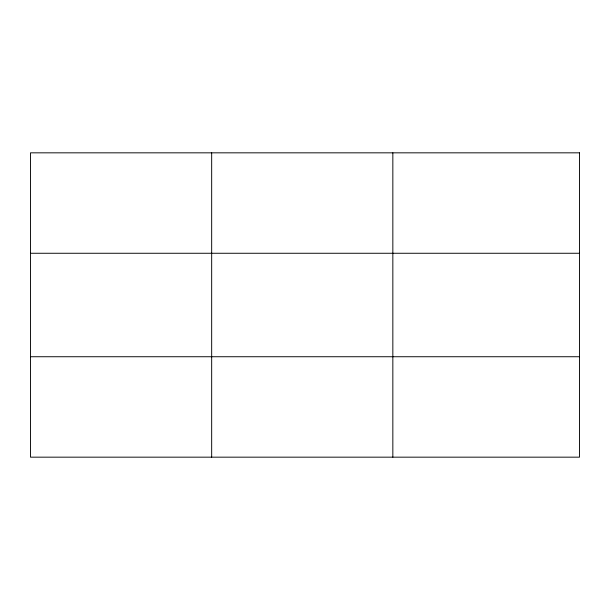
<?xml version="1.0" encoding="UTF-8"?>
<svg xmlns="http://www.w3.org/2000/svg" width="610" height="610" viewBox="0 0 610 610"><rect width="100%" height="100%" fill="white"/><g stroke="black" fill="none" stroke-linecap="round" stroke-linejoin="round"><path stroke-width="0.91" d="M211.67 457.164L211.67 152.835M392.84 457.164L392.84 152.835M30.5 253.264L579.5 253.264M30.5 356.736L579.5 356.736M579.5 152.835L579.5 457.164L30.5 457.164L30.5 152.835L579.5 152.835"/></g></svg>
